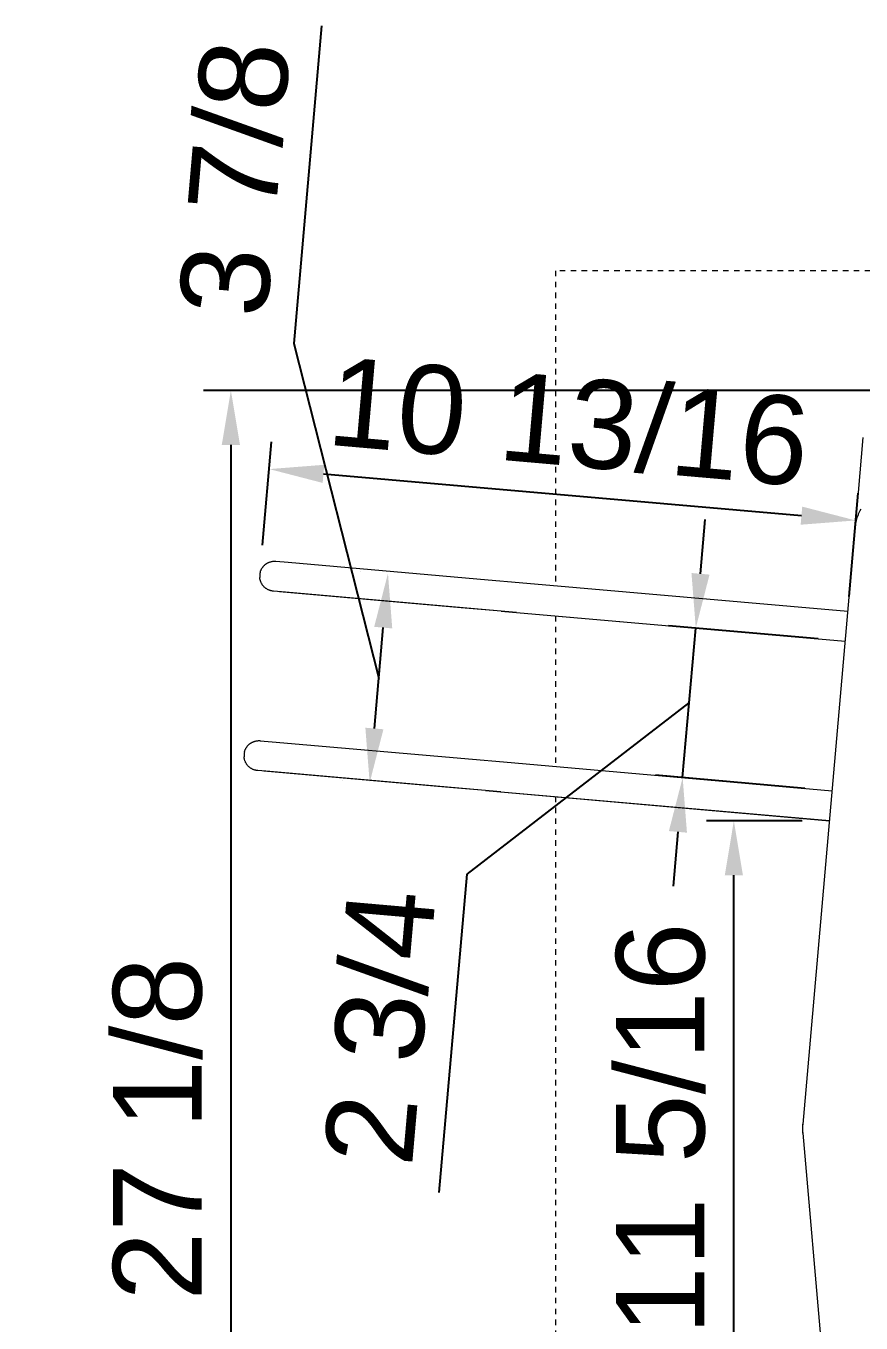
# Model space of a CAD drawing. Header units: inches. Extents: x -10 to 196, y -2 to 124.
# Drawn here: x -10.08 to 5.26, y 54.35 to 78.16 of the extents above; entities that cross this region are included whole.
import ezdxf

# ---------------------------------------------------------------- set-up
doc = ezdxf.new("R2010")
doc.units = ezdxf.units.IN
doc.linetypes.add('HIDDEN', pattern=[1.905, 1.27, -0.635])
for name, color, linetype, lineweight in [('ZANO_R', 7, 'Continuous', 0), ('ZANO_R_przerywana', 250, 'HIDDEN', 0), ('ZANO_W', 1, 'Continuous', 0)]:
    doc.layers.add(name, color=color, linetype=linetype, lineweight=lineweight)
doc.styles.get("Standard").update_dxf_attribs({"font": 'arial.ttf'})
doc.dimstyles.new('amerykanie', dxfattribs={"dimtxt": 50, "dimasz": 50, "dimexe": 0.5, "dimexo": 0.5, "dimgap": 1, "dimtad": 1, "dimdec": 0, "dimzin": 0, "dimlunit": 5, "dimtxsty": 'Standard', "dimcen": 0.09, "dimclrd": 1, "dimclre": 1, "dimclrt": 1, "dimazin": 0, "dimtfac": 1, "dimtdec": 0, "dimtmove": 0, "dimatfit": 3, "dimfxl": 1, "dimtzin": 0, "dimarcsym": 1})

# ---------------------------------------------------------------- blocks, each defined once
blk = doc.blocks.new('*D380')
at = {"layer": 'ZANO_R', "color": 1, "lineweight": -2}
for p, q in [((-5.729, 68.631), (-5.564, 70.526)), ((-4.611, 69.941), (4.167, 69.173)), ((5.041, 67.688), (5.206, 69.584))]:
    blk.add_line(p, q, dxfattribs=at)
at = {"layer": 'ZANO_R', "color": 1}
for points in [[(-4.597, 70.107), (-4.626, 69.774), (-5.607, 70.028)], [(4.152, 69.007), (4.181, 69.339), (5.163, 69.085)]]:
    blk.add_solid(points, dxfattribs=at)
at = {"layer": 'ZANO_R', "color": 1, "insert": (-0.105, 70.892), "char_height": 1.625, "attachment_point": 5, "rotation": 355}
blk.add_mtext('10 13/16', dxfattribs=at)
blk = doc.blocks.new('*D388')
at = {"layer": 'ZANO_W', "color": 1, "lineweight": -2}
for p, q in [((5.711, 71.473), (-6.812, 71.473)), ((-6.312, 70.473), (-6.312, 45.364)), ((5.743, 44.364), (-6.812, 44.364))]:
    blk.add_line(p, q, dxfattribs=at)
at = {"layer": 'ZANO_W', "color": 1}
for points in [[(-6.145, 70.473), (-6.479, 70.473), (-6.312, 71.473)], [(-6.479, 45.364), (-6.145, 45.364), (-6.312, 44.364)]]:
    blk.add_solid(points, dxfattribs=at)
at = {"layer": 'ZANO_W', "color": 1, "insert": (-7.652, 57.918), "char_height": 1.625, "attachment_point": 5, "rotation": 90}
blk.add_mtext('27 1/8', dxfattribs=at)
blk = doc.blocks.new('*D389')
at = {"layer": 'ZANO_W', "color": 1, "lineweight": -2}
for p, q in [((2.313, 68.105), (2.4, 69.101)), ((4.471, 66.913), (1.728, 67.153)), ((1.985, 64.364), (2.226, 67.109)), ((-1.974, 62.594), (2.106, 65.736)), ((4.231, 64.167), (1.487, 64.407)), ((1.898, 63.367), (1.811, 62.371)), ((-2.486, 56.744), (-1.974, 62.594))]:
    blk.add_line(p, q, dxfattribs=at)
at = {"layer": 'ZANO_W', "color": 1}
for points in [[(2.147, 68.12), (2.479, 68.091), (2.226, 67.109)], [(2.064, 63.353), (1.732, 63.382), (1.985, 64.364)]]:
    blk.add_solid(points, dxfattribs=at)
at = {"layer": 'ZANO_W', "color": 1, "insert": (-3.566, 59.786), "char_height": 1.625, "attachment_point": 5, "rotation": 85}
blk.add_mtext('2 3/4', dxfattribs=at)
blk = doc.blocks.new('*D390')
at = {"layer": 'ZANO_W', "color": 1, "lineweight": -2}
for p, q in [((-4.646, 78.164), (-5.157, 72.332)), ((-5.157, 72.332), (-3.595, 66.191)), ((-3.925, 68.157), (-3.925, 68.157)), ((-3.676, 65.266), (-3.514, 67.117)), ((-4.261, 64.313), (-4.261, 64.313))]:
    blk.add_line(p, q, dxfattribs=at)
at = {"layer": 'ZANO_W', "color": 1}
for points in [[(-3.348, 67.103), (-3.68, 67.132), (-3.427, 68.113)], [(-3.842, 65.28), (-3.51, 65.251), (-3.763, 64.27)]]:
    blk.add_solid(points, dxfattribs=at)
at = {"layer": 'ZANO_W', "color": 1, "insert": (-6.237, 75.365), "char_height": 1.625, "attachment_point": 5, "rotation": 85}
blk.add_mtext('3 7/8', dxfattribs=at)
blk = doc.blocks.new('*D391')
at = {"layer": 'ZANO_W', "color": 1, "lineweight": -2}
for p, q in [((4.181, 63.572), (2.425, 63.572)), ((2.925, 53.263), (2.925, 62.572)), ((4.181, 52.263), (2.425, 52.263))]:
    blk.add_line(p, q, dxfattribs=at)
at = {"layer": 'ZANO_W', "color": 1}
for points in [[(3.092, 62.572), (2.759, 62.572), (2.925, 63.572)], [(2.759, 53.263), (3.092, 53.263), (2.925, 52.263)]]:
    blk.add_solid(points, dxfattribs=at)
at = {"layer": 'ZANO_W', "color": 1, "insert": (1.585, 57.917), "char_height": 1.625, "attachment_point": 5, "rotation": 90}
blk.add_mtext('11 5/16', dxfattribs=at)
blk = doc.blocks.new('*D397')
at = {"layer": 'ZANO_W', "color": 1, "lineweight": -2}
for p, q in [((8.79, 55.323), (7.88, 55.323)), ((8.38, 47.897), (8.38, 54.323)), ((8.79, 46.897), (7.88, 46.897))]:
    blk.add_line(p, q, dxfattribs=at)
at = {"layer": 'ZANO_W', "color": 1}
for points in [[(8.547, 54.323), (8.213, 54.323), (8.38, 55.323)], [(8.213, 47.897), (8.547, 47.897), (8.38, 46.897)]]:
    blk.add_solid(points, dxfattribs=at)
at = {"layer": 'ZANO_W', "color": 1, "insert": (7.04, 51.11), "char_height": 1.625, "attachment_point": 5, "rotation": 90}
blk.add_mtext('8 7/16', dxfattribs=at)

msp = doc.modelspace()

# ---------------------------------------------------------------- linework, layer by layer
at = {"layer": 'ZANO_R'}
for p, q in [((5.29613, 70.60873), (5.15094, 68.94928)), ((5.16871, 69.0564), (5.17553, 69.08407)), ((5.17553, 69.08407), (5.18324, 69.11151)), ((5.18324, 69.11151), (5.19184, 69.13868)), ((5.19184, 69.13868), (5.20132, 69.16555)), ((5.20132, 69.16555), (5.21167, 69.19211)), ((5.21167, 69.19211), (5.22287, 69.21831)), ((5.22287, 69.21831), (5.23491, 69.24414)), ((5.23491, 69.24414), (5.24779, 69.26957)), ((5.24779, 69.26957), (5.26148, 69.29456)), ((5.14992, 68.93756), (4.19309, 58.001)), ((5.1505, 68.94395), (5.15368, 68.97227)), ((5.15368, 68.97227), (5.15778, 69.00047)), ((5.15778, 69.00047), (5.16279, 69.02853)), ((5.16279, 69.02853), (5.16871, 69.0564)), ((-5.77731, 68.11388), (-5.77896, 68.10447)), ((-5.77533, 68.12322), (-5.77731, 68.11388)), ((-5.77303, 68.13249), (-5.77533, 68.12322)), ((-5.77303, 68.13249), (-5.77065, 68.14088)), ((-5.77065, 68.14088), (-5.768, 68.14922)), ((-5.768, 68.14922), (-5.76507, 68.1575)), ((-5.76507, 68.1575), (-5.76187, 68.1657)), ((-5.76187, 68.1657), (-5.7584, 68.17382)), ((-5.7584, 68.17382), (-5.75468, 68.18183)), ((-5.75468, 68.18183), (-5.75069, 68.18972)), ((-5.75069, 68.18972), (-5.74644, 68.19749)), ((-5.74644, 68.19749), (-5.74196, 68.20511)), ((-5.74196, 68.20511), (-5.73723, 68.21258)), ((-5.73723, 68.21258), (-5.73226, 68.2199)), ((-5.73226, 68.2199), (-5.72708, 68.22703)), ((-5.72708, 68.22703), (-5.72168, 68.23399)), ((-5.72168, 68.23399), (-5.71608, 68.24075)), ((-5.71608, 68.24075), (-5.71028, 68.2473)), ((-5.71028, 68.2473), (-5.7043, 68.25365)), ((-5.7043, 68.25365), (-5.69765, 68.26026)), ((-5.69765, 68.26026), (-5.69078, 68.26664)), ((-5.69078, 68.26664), (-5.68543, 68.27131)), ((-5.68543, 68.27131), (-5.67996, 68.27585)), ((-5.67996, 68.27585), (-5.67437, 68.28025)), ((-5.67437, 68.28025), (-5.66867, 68.28451)), ((-5.66867, 68.28451), (-5.66286, 68.28861)), ((-5.66286, 68.28861), (-5.65694, 68.29257)), ((-5.65694, 68.29257), (-5.65093, 68.29636)), ((-5.65093, 68.29636), (-5.64483, 68.3)), ((-5.64483, 68.3), (-5.63764, 68.30403)), ((-5.63764, 68.30403), (-5.63034, 68.30783)), ((-5.63034, 68.30783), (-5.62292, 68.31141)), ((-5.62292, 68.31141), (-5.6154, 68.31477)), ((-5.6154, 68.31477), (-5.60778, 68.3179)), ((-5.60778, 68.3179), (-5.60008, 68.32081)), ((-5.60008, 68.32081), (-5.59229, 68.32349)), ((-5.59229, 68.32349), (-5.58442, 68.32593)), ((-5.58442, 68.32593), (-5.57642, 68.32815)), ((-5.57642, 68.32815), (-5.56834, 68.33013)), ((-5.56834, 68.33013), (-5.56022, 68.33186)), ((-5.56022, 68.33186), (-5.55204, 68.33335)), ((-5.55204, 68.33335), (-5.54382, 68.33459)), ((-5.54382, 68.33459), (-5.53557, 68.33558)), ((-5.53557, 68.33558), (-5.52729, 68.33632)), ((-5.52729, 68.33632), (-5.519, 68.33682)), ((-5.519, 68.33682), (-5.51084, 68.33706)), ((-5.51084, 68.33706), (-5.50267, 68.33706)), ((-5.50267, 68.33706), (-5.49451, 68.33682)), ((-5.49451, 68.33682), (-5.48636, 68.33635)), ((-5.48636, 68.33635), (-5.26258, 68.31688)), ((-5.26258, 68.31688), (-1.58398, 67.99562)), ((-5.78228, 68.06645), (-5.78229, 68.0569)), ((-5.78229, 68.0569), (-5.78197, 68.04736)), ((-5.78195, 68.07599), (-5.78228, 68.06645)), ((-5.78197, 68.04736), (-5.78131, 68.03783)), ((-5.78128, 68.08552), (-5.78195, 68.07599)), ((-5.78034, 68.02845), (-5.78131, 68.03783)), ((-5.78028, 68.09502), (-5.78128, 68.08552)), ((-5.77905, 68.0191), (-5.78034, 68.02845)), ((-5.77896, 68.10447), (-5.78028, 68.09502)), ((-5.77744, 68.0098), (-5.77905, 68.0191)), ((-5.77551, 68.00057), (-5.77744, 68.0098)), ((-5.77326, 67.9914), (-5.77551, 68.00057)), ((-5.77071, 67.98232), (-5.77326, 67.9914)), ((-5.76784, 67.97333), (-5.77071, 67.98232)), ((-5.76467, 67.96444), (-5.76784, 67.97333)), ((-5.7612, 67.95567), (-5.76467, 67.96444)), ((-5.75743, 67.94702), (-5.7612, 67.95567)), ((-5.75336, 67.93851), (-5.75743, 67.94702)), ((-5.74901, 67.93014), (-5.75336, 67.93851)), ((-5.74437, 67.92192), (-5.74901, 67.93014)), ((-5.73945, 67.91387), (-5.74437, 67.92192)), ((-5.73426, 67.90599), (-5.73945, 67.91387)), ((-5.72881, 67.89829), (-5.73426, 67.90599)), ((-5.72309, 67.89078), (-5.72881, 67.89829)), ((-5.71712, 67.88348), (-5.72309, 67.89078)), ((-5.7109, 67.87638), (-5.71712, 67.88348)), ((-5.70445, 67.8695), (-5.7109, 67.87638)), ((-5.69776, 67.86284), (-5.70445, 67.8695)), ((-1.58398, 67.99562), (-1.01965, 67.94628)), ((-1.01965, 67.94628), (5.01699, 67.41815)), ((-5.69085, 67.85642), (-5.69776, 67.86284)), ((-5.68372, 67.85024), (-5.69085, 67.85642)), ((-5.67638, 67.8443), (-5.68372, 67.85024)), ((-5.66885, 67.83862), (-5.67638, 67.8443)), ((-5.66113, 67.8332), (-5.66885, 67.83862)), ((-5.65322, 67.82805), (-5.66113, 67.8332)), ((-5.64514, 67.82317), (-5.65322, 67.82805)), ((-5.63691, 67.81857), (-5.64514, 67.82317)), ((-5.62851, 67.81426), (-5.63691, 67.81857)), ((-5.61998, 67.81024), (-5.62851, 67.81426)), ((-5.61131, 67.80651), (-5.61998, 67.81024)), ((-5.60252, 67.80307), (-5.61131, 67.80651)), ((-5.59362, 67.79995), (-5.60252, 67.80307)), ((-5.58462, 67.79712), (-5.59362, 67.79995)), ((-5.57552, 67.79461), (-5.58462, 67.79712)), ((-5.56635, 67.79241), (-5.57552, 67.79461)), ((-5.5571, 67.79053), (-5.56635, 67.79241)), ((-5.5478, 67.78896), (-5.5571, 67.79053)), ((-5.53845, 67.78772), (-5.5478, 67.78896)), ((-5.52906, 67.78679), (-5.53845, 67.78772)), ((-5.31054, 67.76776), (-5.52906, 67.7868)), ((-2.08307, 67.48385), (-5.41771, 67.77699)), ((-1.63193, 67.4465), (-5.31054, 67.76776)), ((-1.34583, 67.41927), (-2.08307, 67.48385)), ((-1.06769, 67.39718), (-1.63193, 67.4465)), ((-1.34583, 67.41927), (4.96875, 66.86682)), ((-1.06769, 67.39718), (4.96895, 66.86904)), ((-5.92589, 65.00938), (-5.91858, 65.01318)), ((-5.91858, 65.01318), (-5.91116, 65.01676)), ((-5.91116, 65.01676), (-5.90364, 65.02012)), ((-5.90364, 65.02012), (-5.89603, 65.02325)), ((-5.89603, 65.02325), (-5.88832, 65.02616)), ((-5.88832, 65.02616), (-5.88053, 65.02884)), ((-5.88053, 65.02884), (-5.87267, 65.03128)), ((-5.87267, 65.03128), (-5.86466, 65.0335)), ((-5.86466, 65.0335), (-5.85659, 65.03548)), ((-5.85659, 65.03548), (-5.84846, 65.03721)), ((-5.84846, 65.03721), (-5.84028, 65.0387)), ((-5.84028, 65.0387), (-5.83206, 65.03994)), ((-5.83206, 65.03994), (-5.82381, 65.04093)), ((-5.82381, 65.04093), (-5.81554, 65.04167)), ((-5.81554, 65.04167), (-5.80724, 65.04217)), ((-5.80724, 65.04217), (-5.79908, 65.04241)), ((-5.79908, 65.04241), (-5.79092, 65.04241)), ((-5.79092, 65.04241), (-5.78276, 65.04217)), ((-5.78276, 65.04217), (-5.77461, 65.0417)), ((-5.77461, 65.0417), (-5.55082, 65.02223)), ((-5.55082, 65.02223), (-1.87222, 64.70097)), ((-6.07019, 64.78134), (-6.07053, 64.7718)), ((-6.06952, 64.79087), (-6.07019, 64.78134)), ((-6.06853, 64.80037), (-6.06952, 64.79087)), ((-6.0672, 64.80982), (-6.06853, 64.80037)), ((-6.06555, 64.81923), (-6.0672, 64.80982)), ((-6.06357, 64.82857), (-6.06555, 64.81923)), ((-6.06127, 64.83784), (-6.06357, 64.82857)), ((-6.06127, 64.83784), (-6.05889, 64.84623)), ((-6.05889, 64.84623), (-6.05624, 64.85457)), ((-6.05624, 64.85457), (-6.05331, 64.86285)), ((-6.05331, 64.86285), (-6.05011, 64.87105)), ((-6.05011, 64.87105), (-6.04665, 64.87917)), ((-6.04665, 64.87917), (-6.04292, 64.88718)), ((-6.04292, 64.88718), (-6.03893, 64.89507)), ((-6.03893, 64.89507), (-6.03469, 64.90284)), ((-6.03469, 64.90284), (-6.0302, 64.91046)), ((-6.0302, 64.91046), (-6.02547, 64.91794)), ((-6.02547, 64.91794), (-6.02051, 64.92525)), ((-6.02051, 64.92525), (-6.01532, 64.93238)), ((-6.01532, 64.93238), (-6.00993, 64.93934)), ((-6.00993, 64.93934), (-6.00432, 64.9461)), ((-6.00432, 64.9461), (-5.99852, 64.95266)), ((-5.99852, 64.95266), (-5.99254, 64.959)), ((-5.99254, 64.959), (-5.98589, 64.96561)), ((-5.98589, 64.96561), (-5.97902, 64.97199)), ((-5.97902, 64.97199), (-5.97367, 64.97666)), ((-5.97367, 64.97666), (-5.9682, 64.9812)), ((-5.9682, 64.9812), (-5.96261, 64.9856)), ((-5.96261, 64.9856), (-5.95691, 64.98986)), ((-5.95691, 64.98986), (-5.9511, 64.99396)), ((-5.9511, 64.99396), (-5.94519, 64.99792)), ((-5.94519, 64.99792), (-5.93918, 65.00171)), ((-5.93918, 65.00171), (-5.93308, 65.00535)), ((-5.93308, 65.00535), (-5.92589, 65.00938)), ((-6.07053, 64.7718), (-6.07054, 64.76225)), ((-6.07054, 64.76225), (-6.07021, 64.75271)), ((-6.07021, 64.75271), (-6.06956, 64.74318)), ((-6.06858, 64.7338), (-6.06956, 64.74318)), ((-6.06729, 64.72445), (-6.06858, 64.7338)), ((-6.06568, 64.71515), (-6.06729, 64.72445)), ((-6.06375, 64.70592), (-6.06568, 64.71515)), ((-6.06151, 64.69675), (-6.06375, 64.70592)), ((-6.05895, 64.68767), (-6.06151, 64.69675)), ((-6.05609, 64.67868), (-6.05895, 64.68767)), ((-6.05292, 64.66979), (-6.05609, 64.67868)), ((-6.04944, 64.66102), (-6.05292, 64.66979)), ((-6.04567, 64.65237), (-6.04944, 64.66102)), ((-6.04161, 64.64386), (-6.04567, 64.65237)), ((-6.03725, 64.63549), (-6.04161, 64.64386)), ((-6.03261, 64.62727), (-6.03725, 64.63549)), ((-6.0277, 64.61922), (-6.03261, 64.62727)), ((-6.02251, 64.61134), (-6.0277, 64.61922)), ((-6.01705, 64.60364), (-6.02251, 64.61134)), ((-6.01133, 64.59613), (-6.01705, 64.60364)), ((-6.00536, 64.58883), (-6.01133, 64.59613)), ((-5.99915, 64.58173), (-6.00536, 64.58883)), ((-5.99269, 64.57485), (-5.99915, 64.58173)), ((-5.986, 64.56819), (-5.99269, 64.57485)), ((-5.97909, 64.56177), (-5.986, 64.56819)), ((-5.97196, 64.55559), (-5.97909, 64.56177)), ((-5.96463, 64.54965), (-5.97196, 64.55559)), ((-5.95709, 64.54397), (-5.96463, 64.54965)), ((-5.94937, 64.53855), (-5.95709, 64.54397)), ((-5.94147, 64.5334), (-5.94937, 64.53855)), ((-1.87222, 64.70097), (-1.3079, 64.65163)), ((-1.3079, 64.65163), (4.72874, 64.1235)), ((-5.93339, 64.52852), (-5.94147, 64.5334)), ((-5.92515, 64.52392), (-5.93339, 64.52852)), ((-5.91676, 64.51961), (-5.92515, 64.52392)), ((-5.90823, 64.51559), (-5.91676, 64.51961)), ((-5.89956, 64.51186), (-5.90823, 64.51559)), ((-5.89077, 64.50842), (-5.89956, 64.51186)), ((-5.88187, 64.5053), (-5.89077, 64.50842)), ((-5.87286, 64.50247), (-5.88187, 64.5053)), ((-5.86377, 64.49996), (-5.87286, 64.50247)), ((-5.85459, 64.49776), (-5.86377, 64.49996)), ((-5.84535, 64.49588), (-5.85459, 64.49776)), ((-5.83604, 64.49431), (-5.84535, 64.49588)), ((-5.82669, 64.49307), (-5.83604, 64.49431)), ((-5.8173, 64.49214), (-5.82669, 64.49307)), ((-5.59878, 64.47311), (-5.8173, 64.49215)), ((-2.37131, 64.1892), (-5.70596, 64.48234)), ((-1.92018, 64.15185), (-5.59878, 64.47311)), ((-1.63407, 64.12462), (-2.37131, 64.1892)), ((-1.35594, 64.10253), (-1.92018, 64.15185)), ((-1.63407, 64.12462), (4.68051, 63.57217)), ((-1.35594, 64.10253), (4.6807, 63.57439)), ((4.18949, 57.91849), (4.18988, 57.94597)), ((4.18988, 57.891), (4.18949, 57.91849)), ((4.18988, 57.94597), (4.19108, 57.97343)), ((4.19108, 57.86354), (4.18988, 57.891)), ((4.19108, 57.97343), (4.19308, 58.00084)), ((4.19308, 58.00084), (4.20348, 58.00179)), ((4.19308, 57.83613), (4.19108, 57.86354)), ((4.20348, 57.83518), (4.19308, 57.83613)), ((4.19309, 57.83598), (5.14992, 46.89941))]:
    msp.add_line(p, q, dxfattribs=at)
at = {"layer": 'ZANO_R_przerywana', "ltscale": 0.05}
for p, q in [((-0.35118, 73.66722), (-0.35118, 67.8878)), ((13.42897, 73.66722), (-0.35118, 73.66722)), ((-0.35118, 67.33225), (-0.35118, 64.56793)), ((-0.35118, 64.01239), (-0.35118, 51.82459))]:
    msp.add_line(p, q, dxfattribs=at)

# ---------------------------------------------------------------- dimensions: what is measured, and where the dimension line sits
at = {"layer": 'ZANO_R'}
dim = msp.add_aligned_dim(p1=(-5.77303, 68.13249), p2=(4.99705, 67.19023), distance=1.90243, dimstyle='amerykanie', override={"dimtxt": 1.625, "dimasz": 1, "dimgap": 0.5, "dimdec": 4, "dimaunit": 1, "dimadec": 1, "dimtdec": 4, "dimtmove": 1, "dimfrac": 2}, dxfattribs=at)
dim.commit()
dim.dimension.update_dxf_attribs({"geometry": '*D380', "text_midpoint": (-0.10533, 70.89221)})
at = {"layer": 'ZANO_W'}
for base, p1, p2, angle, picture, middle in [((-3.42699, 68.11333), (-3.76328, 64.26957), (-3.42699, 68.11333), 85.000001, '*D390', (-5.11307, 72.83018)), ((2.22561, 67.10905), (4.72874, 64.1235), (4.96895, 66.86904), 84.99998, '*D389', (-2.01801, 62.09608))]:
    dim = msp.add_linear_dim(base=base, p1=p1, p2=p2, angle=angle, dimstyle='amerykanie', override={"dimtxt": 1.625, "dimasz": 1, "dimgap": 0.5, "dimdec": 4, "dimaunit": 1, "dimadec": 1, "dimtdec": 4, "dimtmove": 1, "dimfrac": 2}, dxfattribs=at)
    dim.commit()
    dim.dimension.update_dxf_attribs({"geometry": picture, "text_midpoint": middle, "dimtype": 161})
for base, p1, p2, picture, middle in [((-6.31215, 44.36361), (6.21071, 71.47287), (6.24336, 44.36361), '*D388', (-7.65236, 57.91824)), ((2.92517, 63.57217), (4.6807, 52.26258), (4.68051, 63.57217), '*D391', (1.58496, 57.91738)), ((8.38008, 55.32278), (9.28999, 46.89721), (9.28999, 55.32278), '*D397', (7.03987, 51.10999))]:
    dim = msp.add_linear_dim(base=base, p1=p1, p2=p2, angle=90, dimstyle='amerykanie', override={"dimtxt": 1.625, "dimasz": 1, "dimgap": 0.5, "dimdec": 4, "dimaunit": 1, "dimadec": 1, "dimtdec": 4, "dimtmove": 1, "dimfrac": 2}, dxfattribs=at)
    dim.commit()
    dim.dimension.update_dxf_attribs({"geometry": picture, "text_midpoint": middle})

doc.saveas('drawing.dxf')
